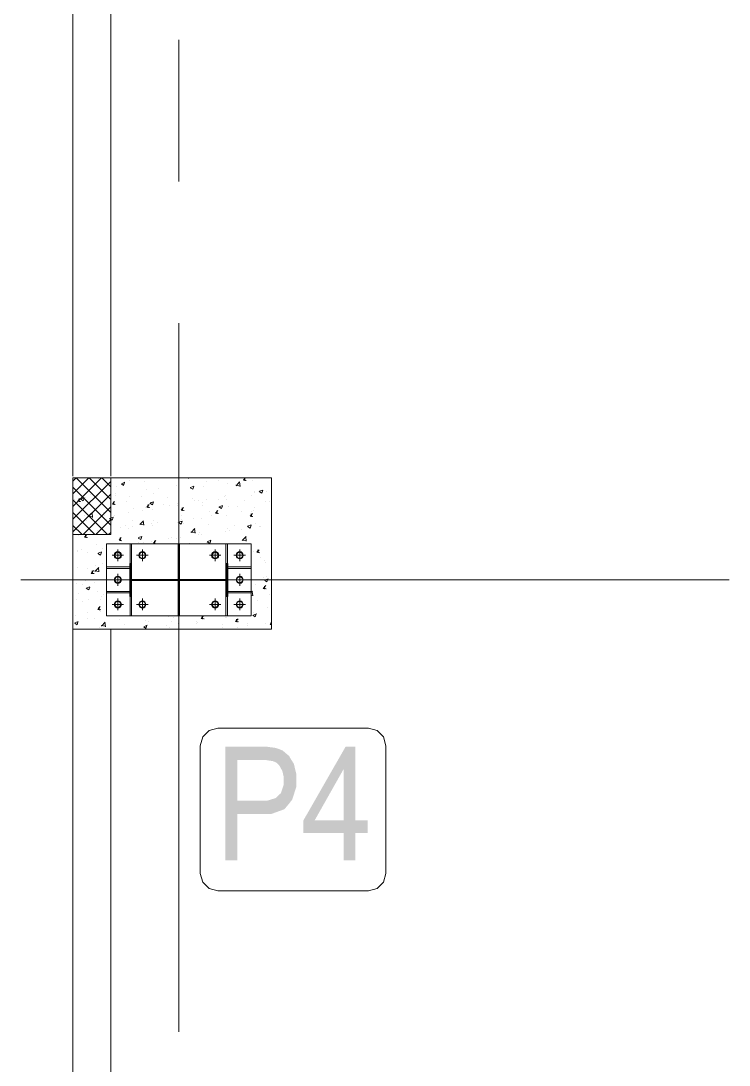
# Model space of a CAD drawing. Header units: millimetres. Extents: x 51.5 to 74.8, y 0.8 to 17.2.
# Drawn here: x 52.847 to 53.337, y 10.782 to 11.505 of the extents above; entities that cross this region are included whole.
import ezdxf

# ---------------------------------------------------------------- set-up
doc = ezdxf.new("R2010")
doc.units = ezdxf.units.MM
doc.layers.add('PDF_Geomertry', color=7, linetype='Continuous')
doc.layers.add('PDF_Solid Fills', color=7, linetype='Continuous')

msp = doc.modelspace()

# ---------------------------------------------------------------- hatches: boundary and pattern name
at = {"layer": 'PDF_Solid Fills', "transparency": 33554559}
h = msp.add_hatch(color=256, dxfattribs=at)
h.paths.add_polyline_path([(52.98871, 10.92411), (52.98871, 11.00272), (53.01301, 11.00272), (53.01732, 11.00272), (53.02357, 11.00189), (53.02565, 11.0012), (53.02843, 11.00009), (53.03288, 10.99634), (53.03454, 10.99356), (53.03621, 10.99092), (53.03788, 10.98411), (53.03788, 10.98009), (53.03788, 10.97481), (53.0351, 10.96606), (53.03246, 10.96272), (53.02968, 10.95939), (53.02038, 10.95606), (53.01371, 10.95606), (52.99718, 10.95606), (52.99718, 10.92411)])
h.paths.add_polyline_path([(52.99718, 10.96536), (53.01399, 10.96536), (53.01788, 10.96536), (53.02371, 10.96717), (53.02551, 10.96884), (53.02732, 10.97064), (53.02913, 10.97606), (53.02913, 10.97967), (53.02913, 10.98203), (53.02829, 10.98592), (53.02732, 10.98758), (53.02649, 10.98925), (53.02426, 10.99161), (53.02301, 10.99217), (53.02176, 10.99272), (53.01718, 10.99342), (53.01385, 10.99342), (52.99718, 10.99342)])
h = msp.add_hatch(color=256, dxfattribs=at)
h.paths.add_polyline_path([(53.07065, 10.92411), (53.07065, 10.943), (53.04288, 10.943), (53.04288, 10.95175), (53.07204, 11.00272), (53.07871, 11.00272), (53.07871, 10.95175), (53.08732, 10.95175), (53.08732, 10.943), (53.07871, 10.943), (53.07871, 10.92411)])
h.paths.add_polyline_path([(53.07065, 10.95175), (53.07065, 10.98717), (53.05065, 10.95175)])

# ---------------------------------------------------------------- linework, layer by layer
at = {"layer": 'PDF_Geomertry', "lineweight": 0}
for points in [[(52.88329, 11.19009), (52.88329, 11.99981)], [(52.90954, 11.19009), (52.90954, 11.99981)], [(52.95663, 11.39397), (52.95663, 11.49203)], [(52.95663, 10.80536), (52.95663, 11.29592)], [(52.90315, 11.18884), (52.88329, 11.16897)], [(52.8944, 11.18884), (52.88329, 11.17786)], [(52.88551, 11.18884), (52.88329, 11.18661)], [(52.90954, 11.18634), (52.88329, 11.16022)], [(52.88565, 11.18884), (52.90954, 11.16495)], [(52.89454, 11.18884), (52.90954, 11.17384)], [(52.89732, 11.18884), (52.89732, 11.18884)], [(52.90079, 11.18814), (52.90079, 11.18814)], [(52.90329, 11.18884), (52.90954, 11.18258)], [(52.9169, 11.18481), (52.91926, 11.18578)], [(52.9169, 11.18467), (52.91843, 11.18356), (52.91913, 11.18564)], [(52.92274, 11.18689), (52.92274, 11.18689)], [(52.9326, 11.1862), (52.9326, 11.1862)], [(52.95329, 11.18884), (52.95329, 11.18884)], [(52.96274, 11.18884), (52.96357, 11.1887)], [(52.96343, 11.18842), (52.96343, 11.18884)], [(52.97593, 11.18606), (52.97593, 11.18606)], [(52.98413, 11.18717), (52.98413, 11.18717)], [(52.99538, 11.18884), (52.99538, 11.18884)], [(52.99621, 11.18328), (52.99871, 11.18606)], [(52.99899, 11.18286), (52.99857, 11.18606)], [(53.00329, 11.18703), (53.00135, 11.18731), (53.0026, 11.18884)], [(53.00246, 11.18689), (53.00204, 11.18884)], [(53.00746, 11.18731), (53.00746, 11.18731)], [(52.88329, 11.18231), (52.90954, 11.1562)], [(52.88329, 11.17814), (52.88329, 11.17814)], [(52.88843, 11.18203), (52.88843, 11.18203)], [(52.89385, 11.17953), (52.89385, 11.17953)], [(52.90565, 11.18453), (52.90565, 11.18453)], [(52.91301, 11.17786), (52.91301, 11.17786)], [(52.91315, 11.18286), (52.91315, 11.18286)], [(52.93399, 11.18064), (52.93399, 11.18064)], [(52.93913, 11.17786), (52.93913, 11.17786)], [(52.94232, 11.18175), (52.94232, 11.18175)], [(52.95482, 11.18328), (52.95482, 11.18328)], [(52.95635, 11.18036), (52.95635, 11.18036)], [(52.96454, 11.18203), (52.96621, 11.18092), (52.9669, 11.18286)], [(52.96468, 11.18217), (52.96704, 11.18314)], [(52.97343, 11.18272), (52.97343, 11.18272)], [(52.99024, 11.18481), (52.99024, 11.18481)], [(52.99607, 11.1837), (52.99899, 11.18314)], [(53.00871, 11.17967), (53.00871, 11.17967)], [(53.00899, 11.17856), (53.00899, 11.17856)], [(53.01232, 11.17939), (53.01399, 11.17828), (53.01468, 11.18022)], [(53.01246, 11.17953), (53.01468, 11.18036)], [(53.01732, 11.17967), (53.01732, 11.17967)], [(52.90954, 11.17759), (52.88329, 11.15147)], [(52.88329, 11.17453), (52.88329, 11.17453)], [(52.88329, 11.17356), (52.90732, 11.14953)], [(52.88454, 11.1737), (52.88454, 11.1737)], [(52.88871, 11.17245), (52.88676, 11.17272), (52.88843, 11.17453)], [(52.88788, 11.17231), (52.88746, 11.17439)], [(52.88801, 11.17092), (52.88801, 11.17092)], [(52.88899, 11.17411), (52.89135, 11.17508)], [(52.88899, 11.17397), (52.89051, 11.17286), (52.89121, 11.17481)], [(52.89204, 11.17508), (52.89204, 11.17508)], [(52.89538, 11.17745), (52.89538, 11.17745)], [(52.90038, 11.1762), (52.90038, 11.1762)], [(52.90232, 11.173), (52.90232, 11.173)], [(52.90524, 11.17342), (52.90524, 11.17342)], [(52.9126, 11.17036), (52.91065, 11.17064), (52.91218, 11.17245)], [(52.91176, 11.17022), (52.91135, 11.17231)], [(52.91301, 11.17675), (52.91301, 11.17675)], [(52.9201, 11.17217), (52.9201, 11.17217)], [(52.92232, 11.17578), (52.92232, 11.17578)], [(52.93079, 11.17592), (52.93079, 11.17592)], [(52.93663, 11.17134), (52.93829, 11.17022), (52.93899, 11.17217)], [(52.93676, 11.17147), (52.93913, 11.17231)], [(52.93788, 11.17147), (52.93788, 11.17147)], [(52.94857, 11.17522), (52.94857, 11.17522)], [(52.95551, 11.17078), (52.95551, 11.17078)], [(52.96635, 11.17439), (52.96635, 11.17439)], [(52.96718, 11.173), (52.96718, 11.173)], [(52.96996, 11.173), (52.96996, 11.173)], [(52.97301, 11.17161), (52.97301, 11.17161)], [(52.97551, 11.17411), (52.97551, 11.17411)], [(52.98399, 11.1737), (52.98399, 11.1737)], [(52.98801, 11.17578), (52.98801, 11.17578)], [(52.98926, 11.17634), (52.98926, 11.17634)], [(52.98982, 11.17384), (52.98982, 11.17384)], [(53.00176, 11.173), (53.00176, 11.173)], [(53.00704, 11.17634), (53.00704, 11.17634)], [(53.01663, 11.17245), (53.01663, 11.17245)], [(53.01954, 11.17217), (53.01954, 11.17217)], [(52.88329, 11.16731), (52.88329, 11.16731)], [(52.88329, 11.16481), (52.89843, 11.14953)], [(52.90954, 11.1687), (52.89038, 11.14953)], [(52.89413, 11.16203), (52.89676, 11.16467)], [(52.8969, 11.16147), (52.89663, 11.16467)], [(52.90426, 11.16467), (52.90426, 11.16467)], [(52.9219, 11.16467), (52.9219, 11.16467)], [(52.92524, 11.16745), (52.92524, 11.16745)], [(52.93121, 11.16634), (52.93121, 11.16634)], [(52.93357, 11.16856), (52.93357, 11.16856)], [(52.93649, 11.16828), (52.9344, 11.16856), (52.93607, 11.17036)], [(52.93551, 11.16814), (52.9351, 11.17022)], [(52.93871, 11.16689), (52.93871, 11.16689)], [(52.94621, 11.17022), (52.94621, 11.17022)], [(52.95051, 11.16967), (52.95051, 11.16967)], [(52.95593, 11.16939), (52.95593, 11.16939)], [(52.96024, 11.1662), (52.95829, 11.16647), (52.95982, 11.16828)], [(52.9594, 11.16606), (52.95899, 11.16814)], [(52.97329, 11.16995), (52.97329, 11.16995)], [(52.97788, 11.16578), (52.97788, 11.16578)], [(52.98413, 11.16411), (52.98204, 11.16439), (52.98371, 11.1662)], [(52.98315, 11.16397), (52.98288, 11.16606)], [(52.9844, 11.1687), (52.98607, 11.16759), (52.98676, 11.16953)], [(52.98454, 11.16883), (52.98676, 11.16967)], [(52.99107, 11.16925), (52.99107, 11.16925)], [(52.99732, 11.16911), (52.99732, 11.16911)], [(53.00024, 11.16536), (53.00024, 11.16536)], [(53.00788, 11.16203), (53.00593, 11.16231), (53.0076, 11.16411)], [(53.00663, 11.16522), (53.00663, 11.16522)], [(53.00704, 11.16189), (53.00663, 11.16397)], [(53.00857, 11.16647), (53.00857, 11.16647)], [(53.00871, 11.16842), (53.00871, 11.16842)], [(53.02065, 11.1687), (53.02065, 11.1687)], [(52.88329, 11.16203), (52.88329, 11.16203)], [(52.88329, 11.15661), (52.88329, 11.15661)], [(52.8876, 11.15995), (52.8876, 11.15995)], [(52.88871, 11.1605), (52.88871, 11.1605)], [(52.89163, 11.163), (52.89163, 11.163)], [(52.89246, 11.15967), (52.89246, 11.15967)], [(52.89399, 11.16231), (52.89704, 11.16189)], [(52.90954, 11.15995), (52.89913, 11.14953)], [(52.90496, 11.16245), (52.90496, 11.16245)], [(52.90649, 11.15981), (52.90649, 11.15981)], [(52.90871, 11.16064), (52.91038, 11.15953), (52.91107, 11.16147)], [(52.90885, 11.16078), (52.91121, 11.16161)], [(52.91176, 11.163), (52.91176, 11.163)], [(52.92426, 11.15911), (52.92426, 11.15911)], [(52.92954, 11.15675), (52.93246, 11.15634)], [(52.92968, 11.15647), (52.93218, 11.15911)], [(52.93246, 11.15606), (52.93204, 11.15911)], [(52.93746, 11.15717), (52.93746, 11.15717)], [(52.93913, 11.15911), (52.93913, 11.15911)], [(52.9419, 11.15828), (52.9419, 11.15828)], [(52.95565, 11.15828), (52.95565, 11.15828)], [(52.95649, 11.15786), (52.95815, 11.15675), (52.95885, 11.15884)], [(52.95663, 11.15814), (52.95885, 11.15897)], [(52.95843, 11.15995), (52.95843, 11.15995)], [(52.95857, 11.16245), (52.95857, 11.16245)], [(52.95968, 11.15758), (52.95968, 11.15758)], [(52.96676, 11.16106), (52.96676, 11.16106)], [(52.9726, 11.16064), (52.9726, 11.16064)], [(52.97746, 11.15675), (52.97746, 11.15675)], [(52.97926, 11.16259), (52.97926, 11.16259)], [(52.9894, 11.16272), (52.9894, 11.16272)], [(52.9951, 11.15606), (52.9951, 11.15606)], [(53.00426, 11.1555), (53.00663, 11.15634)], [(53.00426, 11.15522), (53.00593, 11.15411), (53.00663, 11.1562)], [(53.00996, 11.15745), (53.00996, 11.15745)], [(53.02065, 11.16092), (53.02065, 11.16092)], [(53.02065, 11.1562), (53.02065, 11.1562)], [(52.88329, 11.15592), (52.88968, 11.14953)], [(52.88329, 11.15009), (52.88329, 11.15009)], [(52.88718, 11.14884), (52.88718, 11.14884)], [(52.89343, 11.14745), (52.89135, 11.14772), (52.89301, 11.14967)], [(52.89246, 11.14731), (52.89204, 11.14939)], [(52.89551, 11.15161), (52.89551, 11.15161)], [(52.90038, 11.15245), (52.90038, 11.15245)], [(52.90454, 11.15134), (52.90454, 11.15134)], [(52.90954, 11.15106), (52.90788, 11.14953)], [(52.91649, 11.15439), (52.91649, 11.15439)], [(52.91982, 11.15578), (52.91982, 11.15578)], [(52.92149, 11.1537), (52.92149, 11.1537)], [(52.92482, 11.1555), (52.92482, 11.1555)], [(52.93829, 11.15578), (52.93829, 11.15578)], [(52.96496, 11.15134), (52.96788, 11.15078)], [(52.9651, 11.15092), (52.96774, 11.1537)], [(52.96788, 11.1505), (52.96746, 11.1537)], [(52.97051, 11.14953), (52.97051, 11.14953)], [(52.97121, 11.15078), (52.97121, 11.15078)], [(52.97218, 11.14953), (52.97218, 11.14953)], [(52.98899, 11.15175), (52.98899, 11.15175)], [(52.99051, 11.15411), (52.99051, 11.15411)], [(52.99149, 11.15231), (52.99149, 11.15231)], [(52.99982, 11.15342), (52.99982, 11.15342)], [(53.00635, 11.15411), (53.00635, 11.15411)], [(53.01246, 11.15508), (53.01246, 11.15508)], [(53.01288, 11.15536), (53.01288, 11.15536)], [(52.88329, 11.14578), (52.88329, 11.14578)], [(52.88329, 11.14286), (52.88329, 11.14286)], [(52.89996, 11.14286), (52.89996, 11.14286)], [(52.91051, 11.14314), (52.91051, 11.14314)], [(52.91718, 11.14536), (52.91524, 11.14564), (52.91676, 11.14759)], [(52.91635, 11.14522), (52.91593, 11.14731)], [(52.92149, 11.14314), (52.92149, 11.14314)], [(52.92176, 11.14314), (52.92176, 11.14314)], [(52.92857, 11.14717), (52.93024, 11.14606), (52.93093, 11.14814)], [(52.92871, 11.14745), (52.93093, 11.14828)], [(52.92871, 11.14397), (52.92871, 11.14397)], [(52.93246, 11.14411), (52.93246, 11.14411)], [(52.93579, 11.14314), (52.93579, 11.14314)], [(52.93788, 11.14467), (52.93788, 11.14467)], [(52.94107, 11.14328), (52.93899, 11.14356), (52.94065, 11.1455)], [(52.9401, 11.14314), (52.93982, 11.14522)], [(52.94968, 11.14675), (52.94968, 11.14675)], [(52.95176, 11.14745), (52.95176, 11.14745)], [(52.95524, 11.14717), (52.95524, 11.14717)], [(52.95801, 11.14786), (52.95801, 11.14786)], [(52.96357, 11.14314), (52.96357, 11.14314)], [(52.96426, 11.14314), (52.96454, 11.14342)], [(52.97635, 11.14467), (52.97871, 11.14564)], [(52.97635, 11.14453), (52.97801, 11.14342), (52.97871, 11.1455)], [(52.97788, 11.14314), (52.97788, 11.14314)], [(53.00038, 11.14578), (53.00343, 11.14536)], [(53.00051, 11.1455), (53.00315, 11.14814)], [(53.00329, 11.14495), (53.00301, 11.14814)], [(53.00593, 11.14314), (53.00593, 11.14314)], [(53.02065, 11.14425), (53.02065, 11.14425)], [(52.88329, 11.138), (52.88329, 11.138)], [(52.88329, 11.13509), (52.88329, 11.13509)], [(52.88676, 11.13856), (52.88676, 11.13856)], [(52.88676, 11.13772), (52.88676, 11.13772)], [(52.88926, 11.13911), (52.88926, 11.13911)], [(52.89371, 11.13745), (52.89371, 11.13745)], [(52.90065, 11.13647), (52.90232, 11.13536), (52.90301, 11.13745)], [(52.90079, 11.13661), (52.90301, 11.13759)], [(52.90413, 11.14022), (52.90413, 11.14022)], [(52.90663, 11.14106), (52.90663, 11.14106)], [(52.91038, 11.13522), (52.91843, 11.13522)], [(52.9144, 11.1312), (52.9144, 11.13925)], [(52.92732, 11.13522), (52.93551, 11.13522)], [(52.93149, 11.1312), (52.93149, 11.13925)], [(52.98579, 11.13522), (52.97774, 11.13522)], [(52.98176, 11.1312), (52.98176, 11.13925)], [(53.00288, 11.13522), (52.99468, 11.13522)], [(52.99885, 11.1312), (52.99885, 11.13925)], [(53.00663, 11.13814), (53.00663, 11.13814)], [(53.00857, 11.13759), (53.00857, 11.13759)], [(53.0126, 11.13703), (53.01051, 11.13731), (53.01218, 11.13911)], [(53.01163, 11.13689), (53.01121, 11.13897)], [(52.89899, 11.12814), (52.89899, 11.12814)], [(52.90371, 11.12925), (52.90371, 11.12925)], [(52.90663, 11.12814), (52.90663, 11.12814)], [(52.9226, 11.12884), (52.92343, 11.12967)], [(52.9226, 11.12939), (52.92288, 11.12967)], [(52.9226, 11.12828), (52.92385, 11.12953)], [(52.9226, 11.12772), (52.92385, 11.12897)], [(52.9226, 11.12703), (52.92385, 11.12842)], [(52.9226, 11.12647), (52.92385, 11.12786)], [(52.9226, 11.12592), (52.92385, 11.12717)], [(52.98926, 11.12856), (52.99038, 11.12967)], [(52.98926, 11.12925), (52.98982, 11.12967)], [(52.98926, 11.128), (52.99065, 11.12939)], [(52.98926, 11.12745), (52.99065, 11.1287)], [(52.98926, 11.12689), (52.99065, 11.12814)], [(52.98926, 11.1262), (52.99065, 11.12759)], [(52.98926, 11.12564), (52.99065, 11.12703)], [(53.01343, 11.13384), (53.01343, 11.13384)], [(53.01593, 11.13161), (53.01593, 11.13161)], [(53.01649, 11.13036), (53.01649, 11.13036)], [(53.02065, 11.12925), (53.02065, 11.12925)], [(52.88329, 11.12439), (52.88329, 11.12439)], [(52.88649, 11.12675), (52.88649, 11.12675)], [(52.89343, 11.12592), (52.89343, 11.12592)], [(52.89801, 11.12259), (52.89593, 11.12272), (52.8976, 11.12467)], [(52.89704, 11.12231), (52.89676, 11.12439)], [(52.89843, 11.12439), (52.90135, 11.12397)], [(52.89857, 11.12411), (52.90121, 11.12675)], [(52.90135, 11.1237), (52.90093, 11.12675)], [(52.9144, 11.12231), (52.9144, 11.11411)], [(52.9226, 11.12536), (52.92385, 11.12661)], [(52.9226, 11.12467), (52.92385, 11.12606)], [(52.9226, 11.12411), (52.92385, 11.1255)], [(52.9226, 11.12356), (52.92385, 11.12481)], [(52.9226, 11.123), (52.92385, 11.12425)], [(52.9226, 11.12245), (52.92385, 11.1237)], [(52.9226, 11.12175), (52.92385, 11.12314)], [(52.9226, 11.1212), (52.92385, 11.12259)], [(52.9226, 11.12064), (52.92385, 11.12189)], [(52.9226, 11.12008), (52.92385, 11.12134)], [(52.9226, 11.11939), (52.92385, 11.12078)], [(52.9226, 11.11884), (52.92385, 11.12022)], [(52.98857, 11.11786), (52.98926, 11.11856), (52.99065, 11.11995)], [(52.98926, 11.12509), (52.99065, 11.12634)], [(52.98926, 11.12453), (52.99065, 11.12578)], [(52.98926, 11.12384), (52.99065, 11.12522)], [(52.98926, 11.12328), (52.99065, 11.12467)], [(52.98926, 11.12272), (52.99065, 11.12397)], [(52.98926, 11.12217), (52.99065, 11.12342)], [(52.98926, 11.12161), (52.99065, 11.12286)], [(52.98926, 11.12092), (52.99065, 11.12231)], [(52.98926, 11.12036), (52.99065, 11.12175)], [(52.98926, 11.11981), (52.99065, 11.12106)], [(52.98926, 11.11925), (52.99065, 11.1205)], [(52.99885, 11.12231), (52.99885, 11.11411)], [(53.0176, 11.12064), (53.0176, 11.12064)], [(53.02065, 11.12647), (53.02065, 11.12647)], [(53.33746, 11.11828), (52.84732, 11.11828)], [(52.88329, 11.11356), (52.88329, 11.11356)], [(52.88607, 11.11564), (52.88607, 11.11564)], [(52.89024, 11.11509), (52.89024, 11.11509)], [(52.89232, 11.11759), (52.89232, 11.11759)], [(52.8926, 11.11258), (52.89496, 11.11342)], [(52.8926, 11.11245), (52.89426, 11.11134), (52.89496, 11.11328)], [(52.89857, 11.1162), (52.89857, 11.1162)], [(52.90329, 11.11814), (52.90329, 11.11814)], [(52.91038, 11.11828), (52.91843, 11.11828)], [(52.9226, 11.11828), (52.92385, 11.11953)], [(52.9226, 11.11772), (52.92385, 11.11897)], [(52.9226, 11.11647), (52.92385, 11.11786), (52.92468, 11.11856)], [(52.9226, 11.11717), (52.92385, 11.11842), (52.92413, 11.11856)], [(52.9226, 11.11592), (52.92385, 11.11717)], [(52.9226, 11.11536), (52.92385, 11.11661)], [(52.9226, 11.11481), (52.92385, 11.11606)], [(52.9226, 11.11411), (52.92385, 11.1155)], [(52.9226, 11.11356), (52.92385, 11.11495)], [(52.9226, 11.113), (52.92385, 11.11425)], [(52.9226, 11.11245), (52.92385, 11.1137)], [(52.9226, 11.11175), (52.92385, 11.11314)], [(52.9226, 11.1112), (52.92385, 11.11258)], [(52.92454, 11.11786), (52.92524, 11.11856)], [(52.9251, 11.11786), (52.92593, 11.11856)], [(52.92565, 11.11786), (52.92649, 11.11856)], [(52.92621, 11.11786), (52.92704, 11.11856)], [(52.9269, 11.11786), (52.9276, 11.11856)], [(52.92746, 11.11786), (52.92815, 11.11856)], [(52.92801, 11.11786), (52.92885, 11.11856)], [(52.92857, 11.11786), (52.9294, 11.11856)], [(52.92926, 11.11786), (52.92996, 11.11856)], [(52.92982, 11.11786), (52.93051, 11.11856)], [(52.93038, 11.11786), (52.93121, 11.11856)], [(52.93093, 11.11786), (52.93176, 11.11856)], [(52.93149, 11.11786), (52.93232, 11.11856)], [(52.93218, 11.11786), (52.93288, 11.11856)], [(52.93274, 11.11786), (52.93357, 11.11856)], [(52.93329, 11.11786), (52.93413, 11.11856)], [(52.93385, 11.11786), (52.93468, 11.11856)], [(52.93454, 11.11786), (52.93524, 11.11856)], [(52.9351, 11.11786), (52.93579, 11.11856)], [(52.93565, 11.11786), (52.93649, 11.11856)], [(52.93621, 11.11786), (52.93704, 11.11856)], [(52.93676, 11.11786), (52.9376, 11.11856)], [(52.93746, 11.11786), (52.93815, 11.11856)], [(52.93801, 11.11786), (52.93885, 11.11856)], [(52.93857, 11.11786), (52.9394, 11.11856)], [(52.93913, 11.11786), (52.93996, 11.11856)], [(52.93982, 11.11786), (52.94051, 11.11856)], [(52.94038, 11.11786), (52.94121, 11.11856)], [(52.94093, 11.11786), (52.94176, 11.11856)], [(52.94149, 11.11786), (52.94232, 11.11856)], [(52.94218, 11.11786), (52.94288, 11.11856)], [(52.94274, 11.11786), (52.94343, 11.11856)], [(52.94329, 11.11786), (52.94413, 11.11856)], [(52.94385, 11.11786), (52.94468, 11.11856)], [(52.9444, 11.11786), (52.94524, 11.11856)], [(52.9451, 11.11786), (52.94579, 11.11856)], [(52.94565, 11.11786), (52.94649, 11.11856)], [(52.94621, 11.11786), (52.94704, 11.11856)], [(52.94676, 11.11786), (52.9476, 11.11856)], [(52.94746, 11.11786), (52.94815, 11.11856)], [(52.94801, 11.11786), (52.94871, 11.11856)], [(52.94857, 11.11786), (52.9494, 11.11856)], [(52.94913, 11.11786), (52.94996, 11.11856)], [(52.94982, 11.11786), (52.95051, 11.11856)], [(52.95038, 11.11786), (52.95107, 11.11856)], [(52.95093, 11.11786), (52.95176, 11.11856)], [(52.95149, 11.11786), (52.95232, 11.11856)], [(52.95204, 11.11786), (52.95288, 11.11856)], [(52.95274, 11.11786), (52.95343, 11.11856)], [(52.95329, 11.11786), (52.95413, 11.11856)], [(52.95385, 11.11786), (52.95468, 11.11856)], [(52.9544, 11.11786), (52.95524, 11.11856)], [(52.9551, 11.11786), (52.95579, 11.11856)], [(52.95565, 11.11786), (52.95635, 11.11856)], [(52.95621, 11.11786), (52.95704, 11.11856)], [(52.95676, 11.11786), (52.9576, 11.11856)], [(52.95746, 11.11786), (52.95815, 11.11856)], [(52.95801, 11.11786), (52.95871, 11.11856)], [(52.95857, 11.11786), (52.9594, 11.11856)], [(52.95913, 11.11786), (52.95996, 11.11856)], [(52.95968, 11.11786), (52.96051, 11.11856)], [(52.96038, 11.11786), (52.96107, 11.11856)], [(52.96093, 11.11786), (52.96176, 11.11856)], [(52.96149, 11.11786), (52.96232, 11.11856)], [(52.96204, 11.11786), (52.96288, 11.11856)], [(52.96274, 11.11786), (52.96343, 11.11856)], [(52.96329, 11.11786), (52.96399, 11.11856)], [(52.96385, 11.11786), (52.96468, 11.11856)], [(52.9644, 11.11786), (52.96524, 11.11856)], [(52.96496, 11.11786), (52.96579, 11.11856)], [(52.96565, 11.11786), (52.96635, 11.11856)], [(52.96621, 11.11786), (52.96704, 11.11856)], [(52.96676, 11.11786), (52.9676, 11.11856)], [(52.96732, 11.11786), (52.96815, 11.11856)], [(52.96801, 11.11786), (52.96871, 11.11856)], [(52.96857, 11.11786), (52.9694, 11.11856)], [(52.96913, 11.11786), (52.96996, 11.11856)], [(52.96968, 11.11786), (52.97051, 11.11856)], [(52.97038, 11.11786), (52.97107, 11.11856)], [(52.97093, 11.11786), (52.97163, 11.11856)], [(52.97149, 11.11786), (52.97232, 11.11856)], [(52.97204, 11.11786), (52.97288, 11.11856)], [(52.9726, 11.11786), (52.97343, 11.11856)], [(52.97329, 11.11786), (52.97399, 11.11856)], [(52.97385, 11.11786), (52.97468, 11.11856)], [(52.9744, 11.11786), (52.97524, 11.11856)], [(52.97496, 11.11786), (52.97579, 11.11856)], [(52.97565, 11.11786), (52.97635, 11.11856)], [(52.97621, 11.11786), (52.9769, 11.11856)], [(52.97676, 11.11786), (52.9776, 11.11856)], [(52.97732, 11.11786), (52.97815, 11.11856)], [(52.97801, 11.11786), (52.97871, 11.11856)], [(52.97857, 11.11786), (52.97926, 11.11856)], [(52.97913, 11.11786), (52.97996, 11.11856)], [(52.97968, 11.11786), (52.98051, 11.11856)], [(52.98024, 11.11786), (52.98107, 11.11856)], [(52.98093, 11.11786), (52.98163, 11.11856)], [(52.98149, 11.11786), (52.98232, 11.11856)], [(52.98204, 11.11786), (52.98288, 11.11856)], [(52.9826, 11.11786), (52.98343, 11.11856)], [(52.98329, 11.11786), (52.98399, 11.11856)], [(52.98385, 11.11786), (52.98454, 11.11856)], [(52.9844, 11.11786), (52.98524, 11.11856)], [(52.98496, 11.11786), (52.98579, 11.11856)], [(52.98551, 11.11786), (52.98635, 11.11856)], [(52.98621, 11.11786), (52.9869, 11.11856)], [(52.98676, 11.11786), (52.9876, 11.11856)], [(52.98732, 11.11786), (52.98815, 11.11856)], [(52.98788, 11.11786), (52.98871, 11.11856)], [(52.98913, 11.11786), (52.98926, 11.118), (52.99065, 11.11939)], [(52.98926, 11.11745), (52.99065, 11.1187)], [(52.98926, 11.11689), (52.99065, 11.11814)], [(52.98926, 11.11634), (52.99065, 11.11759)], [(52.98926, 11.11564), (52.99065, 11.11703)], [(52.98926, 11.11509), (52.99065, 11.11634)], [(52.98926, 11.11453), (52.99065, 11.11578)], [(52.98926, 11.11397), (52.99065, 11.11522)], [(52.98926, 11.11328), (52.99065, 11.11467)], [(52.98926, 11.11272), (52.99065, 11.11411)], [(52.98926, 11.11217), (52.99065, 11.11342)], [(52.98926, 11.11161), (52.99065, 11.11286)], [(53.00288, 11.11828), (52.99468, 11.11828)], [(53.00718, 11.11856), (53.00718, 11.11856)], [(53.00982, 11.11536), (53.00982, 11.11536)], [(53.01718, 11.11203), (53.0151, 11.11231), (53.01676, 11.11425)], [(53.01551, 11.11967), (53.01551, 11.11967)], [(53.01621, 11.11189), (53.01593, 11.11397)], [(53.01607, 11.118), (53.01843, 11.11884)], [(53.01607, 11.11786), (53.0176, 11.11675), (53.01829, 11.1187)], [(52.8869, 11.10897), (52.8869, 11.10897)], [(52.90024, 11.11036), (52.90024, 11.11036)], [(52.90288, 11.10703), (52.90288, 11.10703)], [(52.90468, 11.10814), (52.90468, 11.10814)], [(52.9226, 11.11064), (52.92385, 11.11189)], [(52.9226, 11.11009), (52.92385, 11.11134)], [(52.9226, 11.10953), (52.92385, 11.11078)], [(52.9226, 11.10884), (52.92385, 11.11022)], [(52.9226, 11.10828), (52.92385, 11.10953)], [(52.9226, 11.10772), (52.92385, 11.10897)], [(52.9226, 11.10717), (52.92385, 11.10842)], [(52.92288, 11.10675), (52.92385, 11.10786)], [(52.92343, 11.10675), (52.92385, 11.10731)], [(52.98926, 11.11092), (52.99065, 11.11231)], [(52.98926, 11.11036), (52.99065, 11.11175)], [(52.98926, 11.10981), (52.99065, 11.11106)], [(52.98926, 11.10925), (52.99065, 11.1105)], [(52.98926, 11.1087), (52.99065, 11.10995)], [(52.98926, 11.108), (52.99065, 11.10939)], [(52.98926, 11.10745), (52.99065, 11.1087)], [(52.98926, 11.10689), (52.99065, 11.10814)], [(52.98982, 11.10675), (52.99065, 11.10759)], [(52.99038, 11.10675), (52.99065, 11.10703)], [(53.00663, 11.10939), (53.0076, 11.11036)], [(53.00663, 11.10759), (53.00774, 11.10745)], [(53.00676, 11.10647), (53.00676, 11.10647)], [(53.00774, 11.10717), (53.00732, 11.11022)], [(53.0194, 11.10814), (53.0194, 11.10814)], [(53.02065, 11.10828), (53.02065, 11.10828)], [(52.88329, 11.10286), (52.88329, 11.10286)], [(52.88565, 11.10453), (52.88565, 11.10453)], [(52.88982, 11.103), (52.88982, 11.103)], [(52.89399, 11.10453), (52.89399, 11.10453)], [(52.9026, 11.09759), (52.90065, 11.09772), (52.90218, 11.09967)], [(52.90176, 11.09731), (52.90135, 11.09939)], [(52.90246, 11.10467), (52.90246, 11.10467)], [(52.90663, 11.10522), (52.90663, 11.10522)], [(52.90663, 11.10453), (52.90663, 11.10453)], [(52.91038, 11.1012), (52.91843, 11.1012)], [(52.9144, 11.10522), (52.9144, 11.09717)], [(52.92732, 11.1012), (52.93551, 11.1012)], [(52.93149, 11.10522), (52.93149, 11.09717)], [(52.98579, 11.1012), (52.97774, 11.1012)], [(52.98176, 11.10522), (52.98176, 11.09717)], [(53.00288, 11.1012), (52.99468, 11.1012)], [(52.99885, 11.10522), (52.99885, 11.09717)], [(53.01107, 11.1037), (53.01107, 11.1037)], [(53.01801, 11.09925), (53.01801, 11.09925)], [(52.88329, 11.09203), (52.88329, 11.09203)], [(52.88524, 11.09356), (52.88524, 11.09356)], [(52.89357, 11.09536), (52.89357, 11.09536)], [(52.89371, 11.09161), (52.89371, 11.09161)], [(52.89801, 11.09134), (52.89801, 11.09134)], [(52.90246, 11.09606), (52.90246, 11.09606)], [(52.90663, 11.09647), (52.90663, 11.09647)], [(52.9076, 11.09342), (52.9076, 11.09342)], [(52.94121, 11.09342), (52.94121, 11.09342)], [(52.9494, 11.09314), (52.94926, 11.09342), (52.95024, 11.09342)], [(52.95315, 11.09189), (52.95315, 11.09189)], [(52.97413, 11.09134), (52.97204, 11.09147), (52.97371, 11.09342)], [(52.97315, 11.09106), (52.97288, 11.09314)], [(52.98913, 11.09217), (52.98913, 11.09217)], [(52.98968, 11.09231), (52.98968, 11.09231)], [(52.99788, 11.08925), (52.99593, 11.08939), (52.9976, 11.09134)], [(52.99704, 11.08897), (52.99663, 11.09106)], [(52.99718, 11.09342), (52.99718, 11.09342)], [(52.99801, 11.09342), (52.99801, 11.09342)], [(53.00663, 11.09453), (53.00663, 11.09453)], [(53.00788, 11.0937), (53.00954, 11.09258), (53.01024, 11.09467)], [(53.00801, 11.09384), (53.01038, 11.09481)], [(53.00843, 11.0955), (53.00843, 11.0955)], [(53.01065, 11.09508), (53.01065, 11.09508)], [(53.02065, 11.09759), (53.02065, 11.09759)], [(53.02065, 11.09634), (53.02065, 11.09634)], [(52.88329, 11.09022), (52.88329, 11.09022)], [(52.88329, 10.20911), (52.88329, 11.08411)], [(52.88454, 11.08842), (52.8869, 11.08939)], [(52.88454, 11.08828), (52.88621, 11.08717), (52.88676, 11.08925)], [(52.90204, 11.08495), (52.90204, 11.08495)], [(52.90288, 11.08661), (52.90579, 11.08606)], [(52.90301, 11.0862), (52.90565, 11.08897)], [(52.90579, 11.08578), (52.90538, 11.08897)], [(52.90954, 10.20911), (52.90954, 11.08411)], [(52.91579, 11.0905), (52.91579, 11.0905)], [(52.91913, 11.08731), (52.91913, 11.08731)], [(52.92913, 11.08411), (52.92913, 11.08411)], [(52.93232, 11.08578), (52.93468, 11.08675)], [(52.93232, 11.08564), (52.93385, 11.08453), (52.93454, 11.08661)], [(52.93357, 11.08981), (52.93357, 11.08981)], [(52.93593, 11.08939), (52.93593, 11.08939)], [(52.94788, 11.08675), (52.94788, 11.08675)], [(52.95038, 11.0855), (52.95038, 11.0855)], [(52.95121, 11.08911), (52.95121, 11.08911)], [(52.95621, 11.08786), (52.95621, 11.08786)], [(52.96871, 11.08953), (52.96871, 11.08953)], [(52.96899, 11.08828), (52.96899, 11.08828)], [(52.96968, 11.08884), (52.96968, 11.08884)], [(52.97107, 11.08411), (52.97107, 11.08411)], [(52.9851, 11.08411), (52.9851, 11.08411)], [(52.98663, 11.08536), (52.98663, 11.08536)], [(52.98676, 11.08759), (52.98676, 11.08759)], [(52.99704, 11.08495), (52.99704, 11.08495)], [(52.99788, 11.08411), (52.99788, 11.08411)], [(53.00385, 11.08786), (53.00385, 11.08786)], [(53.0044, 11.08675), (53.0044, 11.08675)], [(53.01649, 11.08828), (53.01649, 11.08828)], [(53.02065, 11.08717), (53.01982, 11.08731), (53.02065, 11.08842)], [(53.02065, 11.08786), (53.02051, 11.08897)], [(53.02065, 11.08703), (53.02065, 11.08703)]]:
    msp.add_lwpolyline(points, dxfattribs=at)
for points in [[(52.90954, 11.18884), (52.88329, 11.18884), (52.88329, 11.14953), (52.90954, 11.14953), (52.90954, 11.18884)], [(52.88329, 11.08411), (52.88329, 11.18884), (53.02065, 11.18884), (53.02065, 11.08411), (52.88329, 11.08411)], [(52.88329, 11.18592), (52.88329, 11.18592), (52.88329, 11.18592)], [(52.88329, 11.18509), (52.88329, 11.18509), (52.88329, 11.18509), (52.88329, 11.18509)], [(52.88371, 11.18884), (52.88371, 11.18884), (52.88371, 11.18884)], [(52.89399, 11.18884), (52.89399, 11.18884), (52.89399, 11.18884), (52.89399, 11.18884)], [(52.90663, 11.18884), (52.90663, 11.18884), (52.90663, 11.18884)], [(52.91065, 11.18884), (52.91065, 11.18884), (52.91065, 11.18884), (52.91065, 11.18884)], [(52.92538, 11.18884), (52.92538, 11.18884), (52.92538, 11.18884)], [(52.92718, 11.18884), (52.92718, 11.18884), (52.92718, 11.18884), (52.92718, 11.18884)], [(52.92968, 11.18884), (52.92968, 11.18884), (52.92968, 11.18884)], [(52.9394, 11.18884), (52.9394, 11.18884), (52.9394, 11.18884)], [(52.94371, 11.18884), (52.94371, 11.18884), (52.94371, 11.18884), (52.94371, 11.18884)], [(52.95274, 11.18884), (52.95274, 11.18884), (52.95274, 11.18884), (52.95274, 11.18884)], [(52.96024, 11.18884), (52.96024, 11.18884), (52.96024, 11.18884), (52.96024, 11.18884)], [(52.97565, 11.18884), (52.97565, 11.18884), (52.97565, 11.18884), (52.97565, 11.18884)], [(52.9769, 11.18884), (52.9769, 11.18884), (52.9769, 11.18884), (52.9769, 11.18884)], [(52.98135, 11.18884), (52.98135, 11.18884), (52.98135, 11.18884)], [(52.99343, 11.18884), (52.99343, 11.18884), (52.99343, 11.18884), (52.99343, 11.18884)], [(52.99649, 11.18884), (52.99649, 11.18884), (52.99649, 11.18884)], [(52.99871, 11.18884), (52.99871, 11.18884), (52.99871, 11.18884), (52.99871, 11.18884)], [(53.00996, 11.18884), (53.00996, 11.18884), (53.00996, 11.18884), (53.00996, 11.18884)], [(53.02065, 11.18009), (53.02065, 11.18009), (53.02065, 11.18009)], [(52.88329, 11.17397), (52.88329, 11.17397), (52.88329, 11.17397)], [(53.02065, 11.17147), (53.02065, 11.17147), (53.02065, 11.17147)], [(52.88329, 11.168), (52.88329, 11.168), (52.88329, 11.168), (52.88329, 11.168)], [(52.88329, 11.16397), (52.88329, 11.16397), (52.88329, 11.16397)], [(53.02065, 11.16814), (53.02065, 11.16814), (53.02065, 11.16814)], [(52.88329, 11.16203), (52.88329, 11.16203), (52.88329, 11.16203)], [(52.88329, 11.15342), (52.88329, 11.15342), (52.88329, 11.15342), (52.88329, 11.15342)], [(52.88329, 11.14689), (52.88329, 11.14689), (52.88329, 11.14689)], [(52.90663, 11.09342), (53.00663, 11.09342), (53.00663, 11.14314), (52.90663, 11.14314), (52.90663, 11.09342)], [(52.90774, 11.14314), (52.90774, 11.14314), (52.90774, 11.14314), (52.90774, 11.14314)], [(52.92385, 11.12967), (52.92385, 11.14314), (52.92288, 11.14314), (52.92288, 11.12967), (52.92385, 11.12967)], [(52.94982, 11.14314), (52.94982, 11.14314), (52.94982, 11.14314)], [(52.95607, 11.11856), (52.95607, 11.14314), (52.95718, 11.14314), (52.95718, 11.11856), (52.95607, 11.11856)], [(52.96385, 11.14314), (52.96385, 11.14314), (52.96385, 11.14314), (52.96385, 11.14314)], [(52.98926, 11.12967), (52.98926, 11.14314), (52.99038, 11.14314), (52.99038, 11.12967), (52.98926, 11.12967)], [(52.99176, 11.14314), (52.99176, 11.14314), (52.99176, 11.14314)], [(53.00579, 11.14314), (53.00579, 11.14314), (53.00579, 11.14314)], [(53.00663, 11.14231), (53.00663, 11.14231), (53.00663, 11.14231)], [(52.90663, 11.1387), (52.90663, 11.1387), (52.90663, 11.1387)], [(53.00663, 11.13939), (53.00663, 11.13939), (53.00663, 11.13939), (53.00663, 11.13939)], [(52.88329, 11.13231), (52.88329, 11.13231), (52.88329, 11.13231)], [(52.90663, 11.1262), (52.9226, 11.1262), (52.9226, 11.12731), (52.90663, 11.12731), (52.90663, 11.1262)], [(52.92385, 11.10675), (52.9226, 11.10675), (52.9226, 11.12967), (52.92385, 11.12967), (52.92385, 11.10675)], [(52.98926, 11.10675), (52.99065, 11.10675), (52.99065, 11.12967), (52.98926, 11.12967), (52.98926, 11.10675)], [(53.00663, 11.1262), (52.99065, 11.1262), (52.99065, 11.12731), (53.00663, 11.12731), (53.00663, 11.1262)], [(53.00663, 11.133), (53.00663, 11.133), (53.00663, 11.133), (53.00663, 11.133)], [(53.00663, 11.13036), (53.00663, 11.13036), (53.00663, 11.13036)], [(53.00663, 11.12759), (53.00663, 11.12759), (53.00663, 11.12759)], [(52.88329, 11.12606), (52.88329, 11.12606), (52.88329, 11.12606)], [(52.88329, 11.12592), (52.88329, 11.12592), (52.88329, 11.12592), (52.88329, 11.12592)], [(52.88329, 11.12175), (52.88329, 11.12175), (52.88329, 11.12175), (52.88329, 11.12175)], [(53.00663, 11.12217), (53.00663, 11.12217), (53.00663, 11.12217), (53.00663, 11.12217)], [(53.02065, 11.12022), (53.02065, 11.12022), (53.02065, 11.12022)], [(52.88329, 11.11411), (52.88329, 11.11411), (52.88329, 11.11411)], [(52.90663, 11.11717), (52.90663, 11.11717), (52.90663, 11.11717)], [(52.92385, 11.11786), (52.98926, 11.11786), (52.98926, 11.11856), (52.92385, 11.11856), (52.92385, 11.11786)], [(52.95607, 11.11786), (52.95607, 11.09342), (52.95718, 11.09342), (52.95718, 11.11786), (52.95607, 11.11786)], [(53.00663, 11.11842), (53.00663, 11.11842), (53.00663, 11.11842)], [(53.00663, 11.11828), (53.00663, 11.11828), (53.00663, 11.11828)], [(53.00663, 11.11703), (53.00663, 11.11703), (53.00663, 11.11703), (53.00663, 11.11703)], [(52.88329, 11.1112), (52.88329, 11.1112), (52.88329, 11.1112), (52.88329, 11.1112)], [(52.90663, 11.11022), (52.9226, 11.11022), (52.9226, 11.10925), (52.90663, 11.10925), (52.90663, 11.11022)], [(52.90663, 11.10703), (52.90663, 11.10703), (52.90663, 11.10703)], [(52.92385, 11.10675), (52.92385, 11.09342), (52.92288, 11.09342), (52.92288, 11.10675), (52.92385, 11.10675)], [(52.98926, 11.10675), (52.98926, 11.09342), (52.99038, 11.09342), (52.99038, 11.10675), (52.98926, 11.10675)], [(53.00663, 11.11022), (52.99065, 11.11022), (52.99065, 11.10925), (53.00663, 11.10925), (53.00663, 11.11022)], [(53.00663, 11.11147), (53.00663, 11.11147), (53.00663, 11.11147), (53.00663, 11.11147)], [(53.00663, 11.10647), (53.00663, 11.10647), (53.00663, 11.10647), (53.00663, 11.10647)], [(53.00663, 11.10647), (53.00663, 11.10647), (53.00663, 11.10647), (53.00663, 11.10647)], [(52.88329, 11.10481), (52.88329, 11.10481), (52.88329, 11.10481)], [(52.88329, 11.10217), (52.88329, 11.10217), (52.88329, 11.10217), (52.88329, 11.10217)], [(52.88329, 11.10064), (52.88329, 11.10064), (52.88329, 11.10064)], [(53.00663, 11.10064), (53.00663, 11.10064), (53.00663, 11.10064), (53.00663, 11.10064)], [(52.91121, 11.09342), (52.91121, 11.09342), (52.91121, 11.09342)], [(52.91871, 11.09342), (52.91871, 11.09342), (52.91871, 11.09342), (52.91871, 11.09342)], [(52.92718, 11.09342), (52.92718, 11.09342), (52.92718, 11.09342)], [(52.92788, 11.09342), (52.92788, 11.09342), (52.92788, 11.09342)], [(52.94176, 11.09342), (52.94176, 11.09342), (52.94176, 11.09342), (52.94176, 11.09342)], [(52.9444, 11.09342), (52.9444, 11.09342), (52.9444, 11.09342)], [(52.96093, 11.09342), (52.96093, 11.09342), (52.96093, 11.09342)], [(52.96468, 11.09342), (52.96468, 11.09342), (52.96468, 11.09342), (52.96468, 11.09342)], [(52.97746, 11.09342), (52.97746, 11.09342), (52.97746, 11.09342)], [(52.98315, 11.09342), (52.98315, 11.09342), (52.98315, 11.09342)], [(52.98774, 11.09342), (52.98774, 11.09342), (52.98774, 11.09342), (52.98774, 11.09342)], [(52.99413, 11.09342), (52.99413, 11.09342), (52.99413, 11.09342)], [(52.99843, 11.09342), (52.99843, 11.09342), (52.99843, 11.09342)], [(53.00663, 11.09717), (53.00663, 11.09717), (53.00663, 11.09717), (53.00663, 11.09717)], [(53.00663, 11.09592), (53.00663, 11.09592), (53.00663, 11.09592)], [(52.88329, 11.09009), (52.88329, 11.09009), (52.88329, 11.09009), (52.88329, 11.09009)], [(52.88704, 11.08411), (52.88704, 11.08411), (52.88704, 11.08411)], [(52.90107, 11.08411), (52.90107, 11.08411), (52.90107, 11.08411)], [(52.9151, 11.08411), (52.9151, 11.08411), (52.9151, 11.08411), (52.9151, 11.08411)], [(52.92801, 11.08411), (52.92801, 11.08411), (52.92801, 11.08411)], [(52.94301, 11.08411), (52.94301, 11.08411), (52.94301, 11.08411)], [(52.9519, 11.08411), (52.9519, 11.08411), (52.9519, 11.08411)], [(52.95704, 11.08411), (52.95704, 11.08411), (52.95704, 11.08411), (52.95704, 11.08411)], [(52.97482, 11.08411), (52.97482, 11.08411), (52.97482, 11.08411)], [(52.99913, 11.08411), (52.99913, 11.08411), (52.99913, 11.08411)], [(53.01315, 11.08411), (53.01315, 11.08411), (53.01315, 11.08411), (53.01315, 11.08411)], [(53.01885, 11.08411), (53.01885, 11.08411), (53.01885, 11.08411)], [(53.02065, 11.08439), (53.02065, 11.08439)], [(52.98357, 11.0155), (53.08788, 11.0155), (53.09385, 11.01384), (53.09829, 11.00953), (53.09996, 11.00342), (53.09996, 10.91495), (53.09829, 10.90897), (53.09385, 10.90453), (53.08788, 10.90286), (52.98357, 10.90286), (52.9776, 10.90453), (52.97315, 10.90897), (52.97149, 10.91495), (52.97149, 11.00342), (52.97315, 11.00953), (52.9776, 11.01384), (52.98357, 11.0155)]]:
    msp.add_lwpolyline(points, close=True, dxfattribs=at)
for centre, radius in [((52.9144, 11.13522), 0.0025), ((52.9144, 11.13522), 0.00208), ((52.98176, 11.13522), 0.0025), ((52.98176, 11.13522), 0.00208), ((52.9144, 11.11828), 0.0025), ((52.9144, 11.11828), 0.00208), ((52.9144, 11.1012), 0.0025), ((52.9144, 11.1012), 0.00208), ((52.98176, 11.1012), 0.0025), ((52.98176, 11.1012), 0.00208)]:
    msp.add_circle(centre, radius, dxfattribs=at)
for points in [[(52.93385, 11.13522), (52.93385, 11.13661), (52.93274, 11.13772), (52.93149, 11.13772), (52.9301, 11.13772), (52.92899, 11.13661), (52.92899, 11.13522), (52.92899, 11.13384), (52.9301, 11.13272), (52.93149, 11.13272), (52.93274, 11.13272), (52.93385, 11.13384), (52.93385, 11.13522)], [(52.93357, 11.13522), (52.93357, 11.13634), (52.9326, 11.13731), (52.93149, 11.13731), (52.93024, 11.13731), (52.92926, 11.13634), (52.92926, 11.13522), (52.92926, 11.13411), (52.93024, 11.13314), (52.93149, 11.13314), (52.9326, 11.13314), (52.93357, 11.13411), (52.93357, 11.13522)], [(53.00121, 11.13522), (53.00121, 11.13661), (53.0001, 11.13772), (52.99885, 11.13772), (52.99746, 11.13772), (52.99635, 11.13661), (52.99635, 11.13522), (52.99635, 11.13384), (52.99746, 11.13272), (52.99885, 11.13272), (53.0001, 11.13272), (53.00121, 11.13384), (53.00121, 11.13522)], [(53.00093, 11.13522), (53.00093, 11.13634), (52.99996, 11.13731), (52.99885, 11.13731), (52.9976, 11.13731), (52.99663, 11.13634), (52.99663, 11.13522), (52.99663, 11.13411), (52.9976, 11.13314), (52.99885, 11.13314), (52.99996, 11.13314), (53.00093, 11.13411), (53.00093, 11.13522)], [(53.00121, 11.11828), (53.00121, 11.11967), (53.0001, 11.12078), (52.99885, 11.12078), (52.99746, 11.12078), (52.99635, 11.11967), (52.99635, 11.11828), (52.99635, 11.11689), (52.99746, 11.11578), (52.99885, 11.11578), (53.0001, 11.11578), (53.00121, 11.11689), (53.00121, 11.11828)], [(53.00093, 11.11828), (53.00093, 11.11939), (52.99996, 11.12036), (52.99885, 11.12036), (52.9976, 11.12036), (52.99663, 11.11939), (52.99663, 11.11828), (52.99663, 11.11703), (52.9976, 11.1162), (52.99885, 11.1162), (52.99996, 11.1162), (53.00093, 11.11703), (53.00093, 11.11828)], [(52.93385, 11.1012), (52.93385, 11.10259), (52.93274, 11.1037), (52.93149, 11.1037), (52.9301, 11.1037), (52.92899, 11.10259), (52.92899, 11.1012), (52.92899, 11.09981), (52.9301, 11.0987), (52.93149, 11.0987), (52.93274, 11.0987), (52.93385, 11.09981), (52.93385, 11.1012)], [(52.93357, 11.1012), (52.93357, 11.10245), (52.9326, 11.10328), (52.93149, 11.10328), (52.93024, 11.10328), (52.92926, 11.10245), (52.92926, 11.1012), (52.92926, 11.10009), (52.93024, 11.09911), (52.93149, 11.09911), (52.9326, 11.09911), (52.93357, 11.10009), (52.93357, 11.1012)], [(53.00121, 11.1012), (53.00121, 11.10259), (53.0001, 11.1037), (52.99885, 11.1037), (52.99746, 11.1037), (52.99635, 11.10259), (52.99635, 11.1012), (52.99635, 11.09981), (52.99746, 11.0987), (52.99885, 11.0987), (53.0001, 11.0987), (53.00121, 11.09981), (53.00121, 11.1012)], [(53.00093, 11.1012), (53.00093, 11.10245), (52.99996, 11.10328), (52.99885, 11.10328), (52.9976, 11.10328), (52.99663, 11.10245), (52.99663, 11.1012), (52.99663, 11.10009), (52.9976, 11.09911), (52.99885, 11.09911), (52.99996, 11.09911), (53.00093, 11.10009), (53.00093, 11.1012)]]:
    msp.add_open_spline(points, degree=3, knots=[0, 0, 0, 0, 1, 1, 1, 2, 2, 2, 3, 3, 3, 4, 4, 4, 4], dxfattribs=at)

doc.saveas('drawing.dxf')
